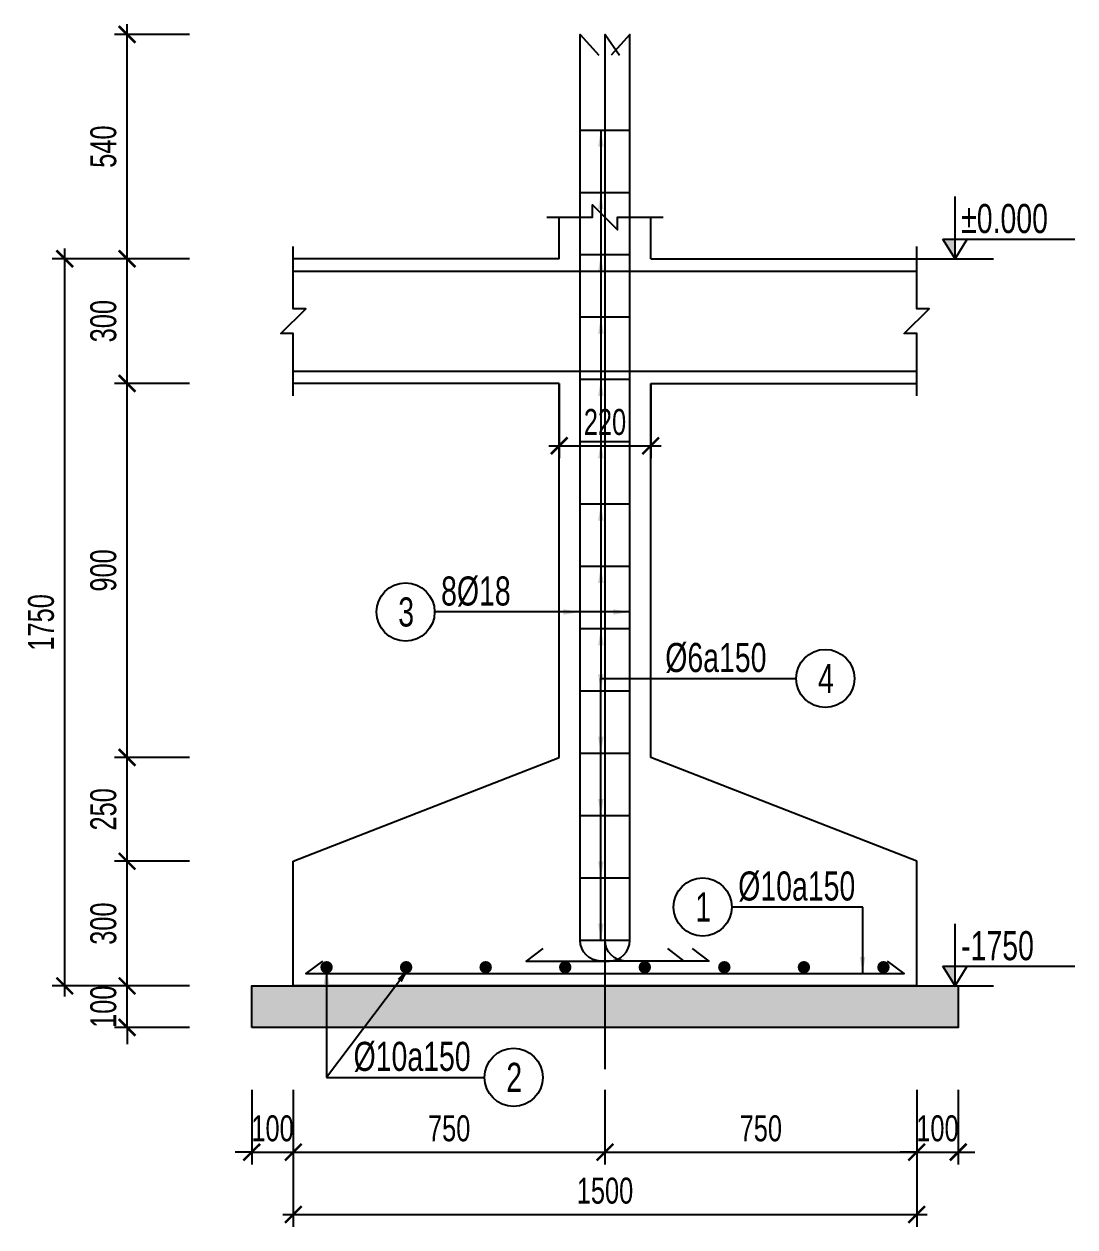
# Model space of a CAD drawing. Header units: inches. Extents: x 442278 to 842836, y -356313 to 59457.
# Drawn here: x 704888 to 707417, y -40838 to -37943 of the extents above; entities that cross this region are included whole.
import ezdxf

# ---------------------------------------------------------------- set-up
doc = ezdxf.new("R2010")
doc.units = ezdxf.units.IN
doc.header["$LTSCALE"] = 250
doc.header["$MEASUREMENT"] = 0
doc.linetypes.add('CENTER', pattern=[50.8, 31.75, -6.35, 6.35, -6.35])
for name, color, linetype in [('LA.BT', 7, 'Continuous'), ('LA.DIM', 251, 'Continuous'), ('LA.KHAC', 252, 'Continuous'), ('LA.TC', 3, 'Continuous'), ('LA.TD', 30, 'Continuous'), ('LA.TEXT', 60, 'Continuous'), ('LA.TRUC', 251, 'CENTER')]:
    doc.layers.add(name, color=color, linetype=linetype)
doc.styles.add('S.STEXT', font='arial.ttf', dxfattribs={"width": 0.7})
doc.styles.get("Standard").update_dxf_attribs({"font": 'arial.ttf'})
doc.dimstyles.new('S.DIM25', dxfattribs={"dimtxt": 62.5, "dimasz": 40, "dimexe": 30, "dimexo": 0, "dimgap": 25, "dimtad": 1, "dimdec": 0, "dimzin": 13, "dimdsep": 46, "dimtxsty": 'S.STEXT', "dimblk": 'ARCHTICK', "dimcen": 0, "dimdle": 25, "dimclrd": 251, "dimclre": 251, "dimclrt": 60, "dimadec": 0, "dimazin": 0, "dimtfac": 1, "dimtdec": 0, "dimtix": 1, "dimtmove": 2, "dimatfit": 3, "dimfxl": 1, "dimtolj": 1, "dimtzin": 13, "dimarcsym": 0})

# ---------------------------------------------------------------- blocks, each defined once
blk = doc.blocks.new('_ArchTick')
at = {"color": 0, "linetype": 'ByBlock', "const_width": 0.15}
blk.add_lwpolyline([(-0.5, -0.5), (0.5, 0.5)], dxfattribs=at)
blk = doc.blocks.new('*D323')
at = {"layer": 'DEFPOINTS', "color": 0, "transparency": 16777216}
for p in [(706175.8, -38808), (706395.8, -38808), (706395.8, -38958)]:
    blk.add_point(p, dxfattribs=at)
at = {"layer": 'LA.DIM', "color": 251, "lineweight": -2, "transparency": 16777216}
for p, q in [((706175.8, -38808), (706175.8, -38988)), ((706395.8, -38808), (706395.8, -38988)), ((706150.8, -38958), (706420.8, -38958))]:
    blk.add_line(p, q, dxfattribs=at)
at = {"layer": 'LA.DIM', "color": 251, "lineweight": -2, "transparency": 16777216, "xscale": 40, "yscale": 40, "zscale": 40, "rotation": 180}
blk.add_blockref('_ArchTick', (706175.8, -38958), dxfattribs=at)
at = {"layer": 'LA.DIM', "color": 251, "lineweight": -2, "transparency": 16777216, "xscale": 40, "yscale": 40, "zscale": 40}
blk.add_blockref('_ArchTick', (706395.8, -38958), dxfattribs=at)
at = {"layer": 'LA.DIM', "color": 60, "transparency": 16777216, "insert": (706285.8, -38901.1), "char_height": 62.5, "attachment_point": 5, "style": 'S.STEXT'}
blk.add_mtext('\\A1;220', dxfattribs=at)
blk = doc.blocks.new('*D324')
at = {"layer": 'DEFPOINTS', "color": 0, "transparency": 16777216}
for p in [(705135.8, -40258), (705285.8, -40258), (705285.8, -40358)]:
    blk.add_point(p, dxfattribs=at)
at = {"layer": 'LA.DIM', "color": 251, "lineweight": -2, "transparency": 16777216}
for p, q in [((705135.8, -40258), (705135.8, -40218)), ((705285.8, -40258), (705105.8, -40258)), ((705135.8, -40358), (705135.8, -40258)), ((705285.8, -40358), (705105.8, -40358)), ((705135.8, -40358), (705135.8, -40398))]:
    blk.add_line(p, q, dxfattribs=at)
at = {"layer": 'LA.DIM', "color": 251, "lineweight": -2, "transparency": 16777216, "xscale": 40, "yscale": 40, "zscale": 40}
for p, rotation in [((705135.8, -40258), 270), ((705135.8, -40358), 90)]:
    blk.add_blockref('_ArchTick', p, dxfattribs=dict(at, rotation=rotation))
at = {"layer": 'LA.DIM', "color": 60, "transparency": 16777216, "insert": (705078.9, -40308), "char_height": 62.5, "attachment_point": 5, "rotation": 90, "style": 'S.STEXT'}
blk.add_mtext('\\A1;100', dxfattribs=at)
blk = doc.blocks.new('*D325')
at = {"layer": 'DEFPOINTS', "color": 0, "transparency": 16777216}
for p in [(705135.8, -39958), (705285.8, -39958), (705285.8, -40258)]:
    blk.add_point(p, dxfattribs=at)
at = {"layer": 'LA.DIM', "color": 251, "lineweight": -2, "transparency": 16777216}
for p, q in [((705135.8, -40283), (705135.8, -39933)), ((705285.8, -39958), (705105.8, -39958)), ((705285.8, -40258), (705105.8, -40258))]:
    blk.add_line(p, q, dxfattribs=at)
at = {"layer": 'LA.DIM', "color": 251, "lineweight": -2, "transparency": 16777216, "xscale": 40, "yscale": 40, "zscale": 40}
for p, rotation in [((705135.8, -39958), 90), ((705135.8, -40258), 270)]:
    blk.add_blockref('_ArchTick', p, dxfattribs=dict(at, rotation=rotation))
at = {"layer": 'LA.DIM', "color": 60, "transparency": 16777216, "insert": (705078.9, -40108), "char_height": 62.5, "attachment_point": 5, "rotation": 90, "style": 'S.STEXT'}
blk.add_mtext('\\A1;300', dxfattribs=at)
blk = doc.blocks.new('*D326')
at = {"layer": 'DEFPOINTS', "color": 0, "transparency": 16777216}
for p in [(705135.8, -39708), (705285.8, -39708), (705285.8, -39958)]:
    blk.add_point(p, dxfattribs=at)
at = {"layer": 'LA.DIM', "color": 251, "lineweight": -2, "transparency": 16777216}
for p, q in [((705135.8, -39983), (705135.8, -39683)), ((705285.8, -39708), (705105.8, -39708)), ((705285.8, -39958), (705105.8, -39958))]:
    blk.add_line(p, q, dxfattribs=at)
at = {"layer": 'LA.DIM', "color": 251, "lineweight": -2, "transparency": 16777216, "xscale": 40, "yscale": 40, "zscale": 40}
for p, rotation in [((705135.8, -39708), 90), ((705135.8, -39958), 270)]:
    blk.add_blockref('_ArchTick', p, dxfattribs=dict(at, rotation=rotation))
at = {"layer": 'LA.DIM', "color": 60, "transparency": 16777216, "insert": (705078.9, -39833), "char_height": 62.5, "attachment_point": 5, "rotation": 90, "style": 'S.STEXT'}
blk.add_mtext('\\A1;250', dxfattribs=at)
blk = doc.blocks.new('*D327')
at = {"layer": 'DEFPOINTS', "color": 0, "transparency": 16777216}
for p in [(705135.8, -38808), (705285.8, -38808), (705285.8, -39708)]:
    blk.add_point(p, dxfattribs=at)
at = {"layer": 'LA.DIM', "color": 251, "lineweight": -2, "transparency": 16777216}
for p, q in [((705135.8, -39733), (705135.8, -38783)), ((705285.8, -38808), (705105.8, -38808)), ((705285.8, -39708), (705105.8, -39708))]:
    blk.add_line(p, q, dxfattribs=at)
at = {"layer": 'LA.DIM', "color": 251, "lineweight": -2, "transparency": 16777216, "xscale": 40, "yscale": 40, "zscale": 40}
for p, rotation in [((705135.8, -38808), 90), ((705135.8, -39708), 270)]:
    blk.add_blockref('_ArchTick', p, dxfattribs=dict(at, rotation=rotation))
at = {"layer": 'LA.DIM', "color": 60, "transparency": 16777216, "insert": (705078.9, -39258), "char_height": 62.5, "attachment_point": 5, "rotation": 90, "style": 'S.STEXT'}
blk.add_mtext('\\A1;900', dxfattribs=at)
blk = doc.blocks.new('*D328')
at = {"layer": 'DEFPOINTS', "color": 0, "transparency": 16777216}
for p in [(705135.8, -38508), (705285.8, -38508), (705285.8, -38808)]:
    blk.add_point(p, dxfattribs=at)
at = {"layer": 'LA.DIM', "color": 251, "lineweight": -2, "transparency": 16777216}
for p, q in [((705135.8, -38833), (705135.8, -38483)), ((705285.8, -38508), (705105.8, -38508)), ((705285.8, -38808), (705105.8, -38808))]:
    blk.add_line(p, q, dxfattribs=at)
at = {"layer": 'LA.DIM', "color": 251, "lineweight": -2, "transparency": 16777216, "xscale": 40, "yscale": 40, "zscale": 40}
for p, rotation in [((705135.8, -38508), 90), ((705135.8, -38808), 270)]:
    blk.add_blockref('_ArchTick', p, dxfattribs=dict(at, rotation=rotation))
at = {"layer": 'LA.DIM', "color": 60, "transparency": 16777216, "insert": (705078.9, -38658), "char_height": 62.5, "attachment_point": 5, "rotation": 90, "style": 'S.STEXT'}
blk.add_mtext('\\A1;300', dxfattribs=at)
blk = doc.blocks.new('*D329')
at = {"layer": 'DEFPOINTS', "color": 0, "transparency": 16777216}
for p in [(705135.8, -37968), (705285.8, -37968), (705285.8, -38508)]:
    blk.add_point(p, dxfattribs=at)
at = {"layer": 'LA.DIM', "color": 251, "lineweight": -2, "transparency": 16777216}
for p, q in [((705135.8, -38533), (705135.8, -37943)), ((705285.8, -37968), (705105.8, -37968)), ((705285.8, -38508), (705105.8, -38508))]:
    blk.add_line(p, q, dxfattribs=at)
at = {"layer": 'LA.DIM', "color": 251, "lineweight": -2, "transparency": 16777216, "xscale": 40, "yscale": 40, "zscale": 40}
for p, rotation in [((705135.8, -37968), 90), ((705135.8, -38508), 270)]:
    blk.add_blockref('_ArchTick', p, dxfattribs=dict(at, rotation=rotation))
at = {"layer": 'LA.DIM', "color": 60, "transparency": 16777216, "insert": (705078.9, -38238), "char_height": 62.5, "attachment_point": 5, "rotation": 90, "style": 'S.STEXT'}
blk.add_mtext('\\A1;540', dxfattribs=at)
blk = doc.blocks.new('*D330')
at = {"layer": 'DEFPOINTS', "color": 0, "transparency": 16777216}
for p in [(704985.8, -38508), (705285.8, -38508), (705285.8, -40258)]:
    blk.add_point(p, dxfattribs=at)
at = {"layer": 'LA.DIM', "color": 251, "lineweight": -2, "transparency": 16777216}
for p, q in [((704985.8, -40283), (704985.8, -38483)), ((705285.8, -38508), (704955.8, -38508)), ((705285.8, -40258), (704955.8, -40258))]:
    blk.add_line(p, q, dxfattribs=at)
at = {"layer": 'LA.DIM', "color": 251, "lineweight": -2, "transparency": 16777216, "xscale": 40, "yscale": 40, "zscale": 40}
for p, rotation in [((704985.8, -38508), 90), ((704985.8, -40258), 270)]:
    blk.add_blockref('_ArchTick', p, dxfattribs=dict(at, rotation=rotation))
at = {"layer": 'LA.DIM', "color": 60, "transparency": 16777216, "insert": (704928.9, -39383), "char_height": 62.5, "attachment_point": 5, "rotation": 90, "style": 'S.STEXT'}
blk.add_mtext('\\A1;1750', dxfattribs=at)
blk = doc.blocks.new('*D331')
at = {"layer": 'DEFPOINTS', "color": 0, "transparency": 16777216}
for p in [(705435.8, -40508), (705535.8, -40508), (705535.8, -40658)]:
    blk.add_point(p, dxfattribs=at)
at = {"layer": 'LA.DIM', "color": 251, "lineweight": -2, "transparency": 16777216}
for p, q in [((705435.8, -40508), (705435.8, -40688)), ((705535.8, -40508), (705535.8, -40688)), ((705435.8, -40658), (705395.8, -40658)), ((705435.8, -40658), (705535.8, -40658)), ((705535.8, -40658), (705575.8, -40658))]:
    blk.add_line(p, q, dxfattribs=at)
at = {"layer": 'LA.DIM', "color": 251, "lineweight": -2, "transparency": 16777216, "xscale": 40, "yscale": 40, "zscale": 40}
blk.add_blockref('_ArchTick', (705435.8, -40658), dxfattribs=at)
at = {"layer": 'LA.DIM', "color": 251, "lineweight": -2, "transparency": 16777216, "xscale": 40, "yscale": 40, "zscale": 40, "rotation": 180}
blk.add_blockref('_ArchTick', (705535.8, -40658), dxfattribs=at)
at = {"layer": 'LA.DIM', "color": 60, "transparency": 16777216, "insert": (705485.8, -40601.1), "char_height": 62.5, "attachment_point": 5, "style": 'S.STEXT'}
blk.add_mtext('\\A1;100', dxfattribs=at)
blk = doc.blocks.new('*D332')
at = {"layer": 'DEFPOINTS', "color": 0, "transparency": 16777216}
for p in [(705535.8, -40508), (706285.8, -40508), (706285.8, -40658)]:
    blk.add_point(p, dxfattribs=at)
at = {"layer": 'LA.DIM', "color": 251, "lineweight": -2, "transparency": 16777216}
for p, q in [((705535.8, -40508), (705535.8, -40688)), ((706285.8, -40508), (706285.8, -40688)), ((705510.8, -40658), (706310.8, -40658))]:
    blk.add_line(p, q, dxfattribs=at)
at = {"layer": 'LA.DIM', "color": 251, "lineweight": -2, "transparency": 16777216, "xscale": 40, "yscale": 40, "zscale": 40, "rotation": 180}
blk.add_blockref('_ArchTick', (705535.8, -40658), dxfattribs=at)
at = {"layer": 'LA.DIM', "color": 251, "lineweight": -2, "transparency": 16777216, "xscale": 40, "yscale": 40, "zscale": 40}
blk.add_blockref('_ArchTick', (706285.8, -40658), dxfattribs=at)
at = {"layer": 'LA.DIM', "color": 60, "transparency": 16777216, "insert": (705910.8, -40601.1), "char_height": 62.5, "attachment_point": 5, "style": 'S.STEXT'}
blk.add_mtext('\\A1;750', dxfattribs=at)
blk = doc.blocks.new('*D333')
at = {"layer": 'DEFPOINTS', "color": 0, "transparency": 16777216}
for p in [(706285.8, -40508), (707035.8, -40508), (707035.8, -40658)]:
    blk.add_point(p, dxfattribs=at)
at = {"layer": 'LA.DIM', "color": 251, "lineweight": -2, "transparency": 16777216}
for p, q in [((706285.8, -40508), (706285.8, -40688)), ((707035.8, -40508), (707035.8, -40688)), ((706260.8, -40658), (707060.8, -40658))]:
    blk.add_line(p, q, dxfattribs=at)
at = {"layer": 'LA.DIM', "color": 251, "lineweight": -2, "transparency": 16777216, "xscale": 40, "yscale": 40, "zscale": 40, "rotation": 180}
blk.add_blockref('_ArchTick', (706285.8, -40658), dxfattribs=at)
at = {"layer": 'LA.DIM', "color": 251, "lineweight": -2, "transparency": 16777216, "xscale": 40, "yscale": 40, "zscale": 40}
blk.add_blockref('_ArchTick', (707035.8, -40658), dxfattribs=at)
at = {"layer": 'LA.DIM', "color": 60, "transparency": 16777216, "insert": (706660.8, -40601.1), "char_height": 62.5, "attachment_point": 5, "style": 'S.STEXT'}
blk.add_mtext('\\A1;750', dxfattribs=at)
blk = doc.blocks.new('*D334')
at = {"layer": 'DEFPOINTS', "color": 0, "transparency": 16777216}
for p in [(707035.8, -40508), (707135.8, -40508), (707135.8, -40658)]:
    blk.add_point(p, dxfattribs=at)
at = {"layer": 'LA.DIM', "color": 251, "lineweight": -2, "transparency": 16777216}
for p, q in [((707035.8, -40508), (707035.8, -40688)), ((707135.8, -40508), (707135.8, -40688)), ((707035.8, -40658), (706995.8, -40658)), ((707035.8, -40658), (707135.8, -40658)), ((707135.8, -40658), (707175.8, -40658))]:
    blk.add_line(p, q, dxfattribs=at)
at = {"layer": 'LA.DIM', "color": 251, "lineweight": -2, "transparency": 16777216, "xscale": 40, "yscale": 40, "zscale": 40}
blk.add_blockref('_ArchTick', (707035.8, -40658), dxfattribs=at)
at = {"layer": 'LA.DIM', "color": 251, "lineweight": -2, "transparency": 16777216, "xscale": 40, "yscale": 40, "zscale": 40, "rotation": 180}
blk.add_blockref('_ArchTick', (707135.8, -40658), dxfattribs=at)
at = {"layer": 'LA.DIM', "color": 60, "transparency": 16777216, "insert": (707085.8, -40601.1), "char_height": 62.5, "attachment_point": 5, "style": 'S.STEXT'}
blk.add_mtext('\\A1;100', dxfattribs=at)
blk = doc.blocks.new('*D335')
at = {"layer": 'DEFPOINTS', "color": 0, "transparency": 16777216}
for p in [(705535.8, -40508), (707035.8, -40508), (707035.8, -40808)]:
    blk.add_point(p, dxfattribs=at)
at = {"layer": 'LA.DIM', "color": 251, "lineweight": -2, "transparency": 16777216}
for p, q in [((705535.8, -40508), (705535.8, -40838)), ((707035.8, -40508), (707035.8, -40838)), ((705510.8, -40808), (707060.8, -40808))]:
    blk.add_line(p, q, dxfattribs=at)
at = {"layer": 'LA.DIM', "color": 251, "lineweight": -2, "transparency": 16777216, "xscale": 40, "yscale": 40, "zscale": 40, "rotation": 180}
blk.add_blockref('_ArchTick', (705535.8, -40808), dxfattribs=at)
at = {"layer": 'LA.DIM', "color": 251, "lineweight": -2, "transparency": 16777216, "xscale": 40, "yscale": 40, "zscale": 40}
blk.add_blockref('_ArchTick', (707035.8, -40808), dxfattribs=at)
at = {"layer": 'LA.DIM', "color": 60, "transparency": 16777216, "insert": (706285.8, -40751.1), "char_height": 62.5, "attachment_point": 5, "style": 'S.STEXT'}
blk.add_mtext('\\A1;1500', dxfattribs=at)

msp = doc.modelspace()

# ---------------------------------------------------------------- hatches: boundary and pattern name
at = {"layer": 'LA.KHAC', "linetype": 'Continuous'}
for points in [[(707128.17, -38460.64), (707098.7, -38460.64), (707128.17, -38508)], [(707128.17, -40210.64), (707098.7, -40210.64), (707128.17, -40258)]]:
    msp.add_hatch(color=256, dxfattribs=at).paths.add_polyline_path(points)
at = {"layer": 'LA.KHAC'}
h = msp.add_hatch(dxfattribs=at)
h.set_pattern_fill('AR-CONC', color=256, scale=10, style=0)
h.set_pattern_definition([(50, (57248.84, 0), (71.726018, -6.2752135), [7.5, -82.5]), (355, (57248.84, 0), (-13.875133, 75.219213), [6, -66]), (100.451444, (57254.82, -0.52), (57.850885, 68.943999), [6.374019, -70.114211]), (46.1842, (57248.84, 20), (106.724133, -16.551928), [11.25, -123.75]), (96.635635, (57257.73, 18.62), (93.466195, 97.41186), [9.561034, -105.171376]), (351.184164, (57248.84, 20), (93.466195, 97.41186), [9, -99]), (21, (57258.84, 15), (59.690705, -40.261889), [7.5, -82.5]), (326, (57258.84, 15), (24.331533, 72.5150045), [6, -66]), (71.451445, (57263.814, 11.645), (84.022238, 32.253115), [6.374019, -70.114211]), (37.5, (57248.84, 0), (1.2159855, 33.2893854), [0, -65.2, 0, -67, 0, -66.25]), (7.5, (57248.84, 0), (26.3069537, 39.4411712), [0, -38.2, 0, -63.7, 0, -25.25]), (327.5, (57226.54, 0), (53.3822436, -2.2554872), [0, -25, 0, -78, 0, -103.5]), (317.5, (57216.54, 0), (58.318617, 10.0104982), [0, -32.5, 0, -51.8, 0, -73.5])])
h.paths.add_polyline_path([(705435.84, -40358), (705435.84, -40258), (707135.84, -40258), (707135.84, -40358)])
at = {"layer": 'LA.TC'}
h = msp.add_hatch(color=256, dxfattribs=at)
edge = h.paths.add_edge_path(flags=16)
edge.add_arc((705615.84, -40213), 15, 0, 360)
h = msp.add_hatch(color=256, dxfattribs=at)
edge = h.paths.add_edge_path(flags=16)
edge.add_arc((705807.27, -40213), 15, 0, 360)
h = msp.add_hatch(color=256, dxfattribs=at)
edge = h.paths.add_edge_path(flags=16)
edge.add_arc((705998.7, -40213), 15, 0, 360)
h = msp.add_hatch(color=256, dxfattribs=at)
edge = h.paths.add_edge_path(flags=16)
edge.add_arc((706190.13, -40213), 15, 0, 360)
h = msp.add_hatch(color=256, dxfattribs=at)
edge = h.paths.add_edge_path(flags=16)
edge.add_arc((706381.55, -40213), 15, 0, 360)
h = msp.add_hatch(color=256, dxfattribs=at)
edge = h.paths.add_edge_path(flags=16)
edge.add_arc((706572.98, -40213), 15, 0, 360)
h = msp.add_hatch(color=256, dxfattribs=at)
edge = h.paths.add_edge_path(flags=16)
edge.add_arc((706764.41, -40213), 15, 0, 360)
h = msp.add_hatch(color=256, dxfattribs=at)
edge = h.paths.add_edge_path(flags=16)
edge.add_arc((706955.84, -40213), 15, 0, 360)

# ---------------------------------------------------------------- linework, layer by layer
at = {"layer": 'LA.BT'}
for p, q in [((706175.84, -38508), (706175.84, -38408)), ((706395.84, -38508), (706395.84, -38408)), ((706175.84, -38508), (705535.84, -38508)), ((706395.84, -38508), (707035.84, -38508)), ((706175.84, -38808), (705535.84, -38808)), ((706175.84, -39708), (706175.84, -38808)), ((706395.84, -39708), (706395.84, -38808)), ((706395.84, -38808), (707035.84, -38808)), ((705535.84, -39958), (706175.84, -39708)), ((706175.84, -39708), (706175.84, -39708)), ((707035.84, -39958), (706395.84, -39708)), ((706395.84, -39708), (706395.84, -39708)), ((705535.84, -40258), (705535.84, -39958)), ((707035.84, -40258), (707035.84, -39958)), ((707035.84, -40258), (705535.84, -40258))]:
    msp.add_line(p, q, dxfattribs=at)
at = {"layer": 'LA.DIM'}
for centre in [(705805.84, -39358), (706815.84, -39518), (706520.84, -40068), (706065.84, -40478)]:
    msp.add_circle(centre, 70, dxfattribs=at)
at = {"layer": 'LA.KHAC', "color": 203, "linetype": 'Continuous'}
for p, q in [((707128.17, -38508), (707128.17, -38358.19)), ((707128.17, -38508), (707098.7, -38460.64)), ((707098.7, -38460.64), (707416.62, -38460.64)), ((707128.17, -38508), (707157.63, -38460.64)), ((707035.84, -38508), (707220.49, -38508)), ((707128.17, -40258), (707128.17, -40108.19)), ((707128.17, -40258), (707098.7, -40210.64)), ((707098.7, -40210.64), (707416.62, -40210.64)), ((707128.17, -40258), (707157.63, -40210.64)), ((707035.84, -40258), (707220.49, -40258))]:
    msp.add_line(p, q, dxfattribs=at)
at = {"layer": 'LA.KHAC', "color": 203, "linetype": 'Continuous', "const_width": 4}
for points in [[(707128.17, -38358.19), (707128.17, -38386.13)], [(707128.17, -40108.19), (707128.17, -40136.13)]]:
    msp.add_lwpolyline(points, dxfattribs=at)
at = {"layer": 'LA.KHAC'}
for points in [[(706145.84, -38408), (706255.84, -38408), (706255.84, -38378), (706315.84, -38438), (706315.84, -38408), (706425.84, -38408)], [(705535.84, -38838), (705535.84, -38688), (705505.84, -38688), (705565.84, -38628), (705535.84, -38628), (705535.84, -38478)], [(707035.84, -38838), (707035.84, -38688), (707005.84, -38688), (707065.84, -38628), (707035.84, -38628), (707035.84, -38478)]]:
    msp.add_lwpolyline(points, dxfattribs=at)
msp.add_lwpolyline([(705435.84, -40358), (705435.84, -40258), (707135.84, -40258), (707135.84, -40358)], close=True, dxfattribs=at)
at = {"layer": 'LA.TC'}
for p, q in [((705535.84, -38538), (707035.84, -38538)), ((705535.84, -38778), (707035.84, -38778))]:
    msp.add_line(p, q, dxfattribs=at)
at = {"layer": 'LA.TC', "extrusion": (-1.22465e-16, 0, -1)}
msp.add_lwpolyline([(-706135.84, -40168), (-706095.84, -40198), (-706295.84, -40198, -0.4142112), (-706345.84, -40148), (-706345.84, -37968), (-706300.84, -38018)], format="xyb", dxfattribs=at)
at = {"layer": 'LA.TC'}
for points in [[(706435.84, -40168), (706475.84, -40198), (706275.84, -40198, -0.4142112), (706225.84, -40148), (706225.84, -37968), (706270.84, -38018)], [(706495.84, -40168), (706535.84, -40198), (706335.84, -40198, -0.4142112), (706285.84, -40148), (706285.84, -37968), (706320.84, -38018)]]:
    msp.add_lwpolyline(points, format="xyb", dxfattribs=at)
msp.add_lwpolyline([(705605.84, -40198), (705565.84, -40228), (707005.84, -40228), (706965.84, -40198)], dxfattribs=at)
at = {"layer": 'LA.TD'}
for points in [[(706225.84, -38198), (706345.84, -38198)], [(706225.84, -38348), (706345.84, -38348)], [(706225.84, -38498), (706345.84, -38498)], [(706225.84, -38648), (706345.84, -38648)], [(706225.84, -38798), (706345.84, -38798)], [(706225.84, -38948), (706345.84, -38948)], [(706225.84, -39098), (706345.84, -39098)], [(706225.84, -39248), (706345.84, -39248)], [(706225.84, -39398), (706345.84, -39398)], [(706225.84, -39548), (706345.84, -39548)], [(706225.84, -39698), (706345.84, -39698)], [(706225.84, -39848), (706345.84, -39848)], [(706225.84, -39998), (706345.84, -39998)], [(706225.84, -40148), (706345.84, -40148)]]:
    msp.add_lwpolyline(points, dxfattribs=at)
at = {"layer": 'LA.TRUC', "ltscale": 5}
msp.add_line((706285.84, -40458), (706285.84, -38008), dxfattribs=at)

# ---------------------------------------------------------------- texts
at = {"layer": 'LA.TEXT', "style": 'S.STEXT', "width": 0.7}
for s, p in [('%%p0.000', (707142.84, -38446)), ('3', (705788.34, -39393)), ('4', (706798.34, -39553)), ('1', (706503.34, -40103)), ('-1750', (707142.84, -40196)), ('2', (706048.34, -40513))]:
    msp.add_text(s, height=70, dxfattribs=at).set_placement(p)
at = {"layer": 'LA.TEXT', "width": 0.7}
for s, p in [('8%%c18', (705891.4, -39342.44)), ('%%c6a150', (706430.84, -39502.44)), ('%%c10a150', (706606.4, -40052.44)), ('%%c10a150', (705680.84, -40462.44))]:
    msp.add_text(s, height=70, dxfattribs=at).set_placement(p)

# ---------------------------------------------------------------- dimensions: what is measured, and where the dimension line sits
at = {"layer": 'LA.DIM'}
for base, p1, p2, picture, middle in [((705135.84, -37968), (705285.84, -38508), (705285.84, -37968), '*D329', (705078.93, -38238)), ((704985.84, -38508), (705285.84, -40258), (705285.84, -38508), '*D330', (704928.93, -39383)), ((705135.84, -38508), (705285.84, -38808), (705285.84, -38508), '*D328', (705078.91, -38658)), ((705135.84, -38808), (705285.84, -39708), (705285.84, -38808), '*D327', (705078.93, -39258)), ((705135.84, -39708), (705285.84, -39958), (705285.84, -39708), '*D326', (705078.93, -39833)), ((705135.84, -39958), (705285.84, -40258), (705285.84, -39958), '*D325', (705078.91, -40108)), ((705135.84, -40258), (705285.84, -40358), (705285.84, -40258), '*D324', (705078.93, -40308))]:
    dim = msp.add_linear_dim(base=base, p1=p1, p2=p2, angle=90, dimstyle='S.DIM25', dxfattribs=at)
    dim.commit()
    dim.dimension.update_dxf_attribs({"geometry": picture, "text_midpoint": middle})
for base, p1, p2, picture, middle in [((706395.84, -38958), (706175.84, -38808), (706395.84, -38808), '*D323', (706285.84, -38901.09)), ((705535.84, -40658), (705435.84, -40508), (705535.84, -40508), '*D331', (705485.84, -40601.09)), ((706285.84, -40658), (705535.84, -40508), (706285.84, -40508), '*D332', (705910.84, -40601.09)), ((707035.84, -40808), (705535.84, -40508), (707035.84, -40508), '*D335', (706285.84, -40751.09)), ((707035.84, -40658), (706285.84, -40508), (707035.84, -40508), '*D333', (706660.84, -40601.09)), ((707135.84, -40658), (707035.84, -40508), (707135.84, -40508), '*D334', (707085.84, -40601.09))]:
    dim = msp.add_linear_dim(base=base, p1=p1, p2=p2, dimstyle='S.DIM25', dxfattribs=at)
    dim.commit()
    dim.dimension.update_dxf_attribs({"geometry": picture, "text_midpoint": middle})

# ---------------------------------------------------------------- leaders
for points in [[(706275.84, -38198), (706275.84, -39518), (706695.84, -39518)], [(706275.84, -38348), (706275.84, -39518), (706695.84, -39518)], [(706275.84, -38498), (706275.84, -39518), (706695.84, -39518)], [(706275.84, -38648), (706275.84, -39518), (706695.84, -39518)], [(706275.84, -38798), (706275.84, -39518), (706695.84, -39518)], [(706275.84, -38948), (706275.84, -39518), (706695.84, -39518)], [(706275.84, -39098), (706275.84, -39518), (706695.84, -39518)], [(706275.84, -39248), (706275.84, -39518), (706695.84, -39518)], [(706345.84, -39358), (705875.84, -39358)], [(706225.84, -39358), (705875.84, -39358)], [(706275.84, -39398), (706275.84, -39518), (706695.84, -39518)], [(706275.84, -39548), (706275.84, -39518), (706695.84, -39518)], [(706275.84, -40148), (706275.84, -39518), (706695.84, -39518)], [(706275.84, -39998), (706275.84, -39518), (706695.84, -39518)], [(706275.84, -39848), (706275.84, -39518), (706695.84, -39518)], [(706275.84, -39698), (706275.84, -39518), (706695.84, -39518)], [(706275.84, -40148), (706275.84, -39518), (706745.84, -39518)], [(706905.84, -40228), (706905.84, -40068), (706590.84, -40068)], [(705615.84, -40213), (705615.84, -40478), (705995.84, -40478)], [(705815.84, -40213), (705615.84, -40478), (705995.84, -40478)]]:
    msp.add_leader(points, dimstyle='S.DIM25', dxfattribs=at)

doc.saveas('drawing.dxf')
